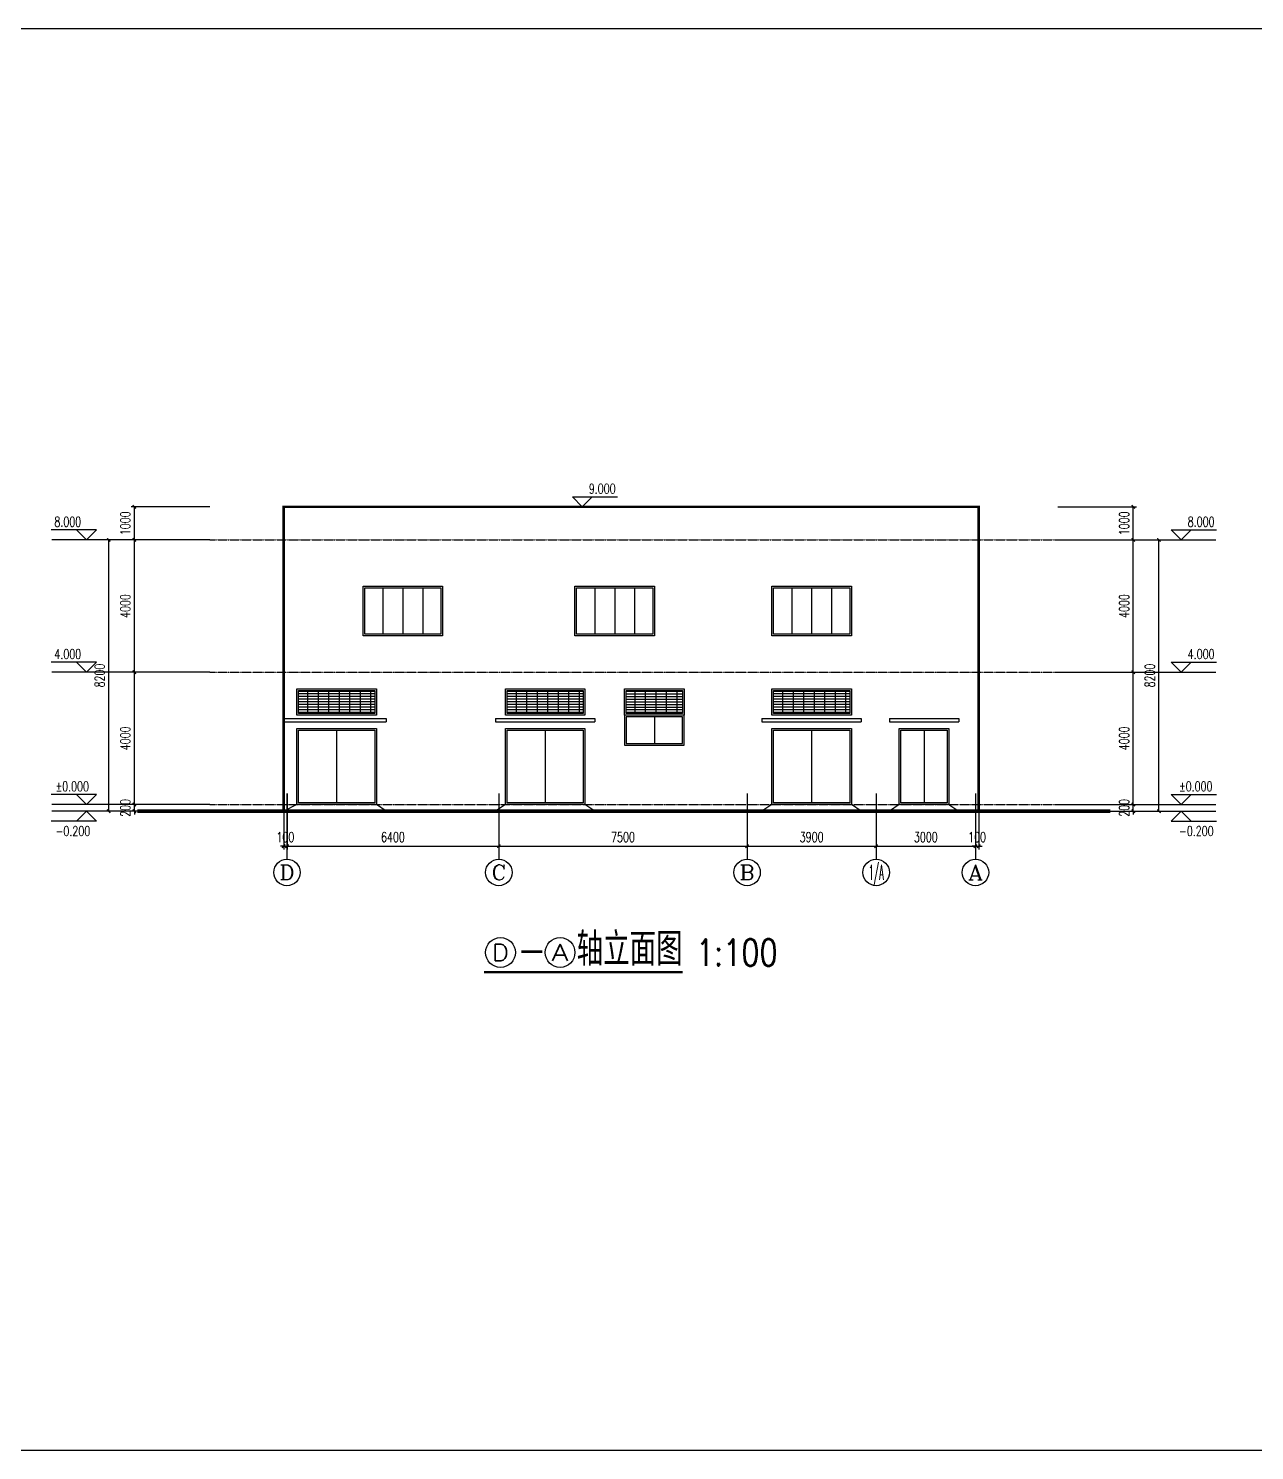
# Model space of a CAD drawing. Extents: x 5827 to 252697, y -546879 to 4066219.
# Drawn here: x 169396 to 206438, y 4023229 to 4066219 of the extents above; entities that cross this region are included whole.
import ezdxf
from ezdxf.enums import TextEntityAlignment as Align

# ---------------------------------------------------------------- set-up
doc = ezdxf.new("R2010")
doc.units = 0
doc.header["$MEASUREMENT"] = 0
doc.linetypes.add('DOTE', pattern=[2.42, 2, -0.2, 0.02, -0.2])
for name, color, linetype in [('AXIS', 3, 'Continuous'), ('AXIS_TEXT', 7, 'Continuous'), ('DIM_ELEV', 3, 'Continuous'), ('DIM_SYMB', 3, 'Continuous'), ('DOTE', 1, 'DOTE'), ('PUB_DIM', 3, 'Continuous'), ('PUB_HATCH', 8, 'Continuous'), ('PUB_TEXT', 7, 'Continuous'), ('立面', 40, 'Continuous')]:
    doc.layers.add(name, color=color, linetype=linetype)
doc.styles.add('_HZTXT', font='TXT', dxfattribs={"width": 0.8, "bigfont": 'HZTXT'})
doc.styles.add('_TCH_AXIS', font='COMPLEX', dxfattribs={"bigfont": 'GBCBIG'})
doc.styles.add('_TCH_DIM', font='SIMPLEX', dxfattribs={"bigfont": 'GBCBIG'})
doc.styles.add('_TCH_DIM_T3', font='SIMPLEX', dxfattribs={"width": 0.705882, "bigfont": 'GBCBIG'})
doc.styles.add('COMPLEX', font='COMPLEX')
doc.dimstyles.new('_TCH_ARCH&&100', dxfattribs={"dimtxt": 297.5, "dimasz": 100, "dimexe": 100, "dimexo": 0, "dimgap": 126.25, "dimtad": 1, "dimdec": 0, "dimzin": 0, "dimdsep": 46, "dimtxsty": '_TCH_DIM_T3', "dimblk": 'ARCHTICK', "dimcen": 0.09, "dimclrt": 7, "dimazin": 2, "dimtfac": 1, "dimtdec": 0, "dimtix": 1, "dimtmove": 2, "dimatfit": 3, "dimfxl": 0, "dimtolj": 1, "dimtzin": 0, "dimarcsym": 0})

# ---------------------------------------------------------------- blocks, each defined once
blk = doc.blocks.new('_ArchTick')
at = {"color": 0, "linetype": 'ByBlock', "const_width": 0.4}
blk.add_lwpolyline([(-0.5, -0.5), (0.5, 0.5)], dxfattribs=at)
blk = doc.blocks.new('*D21')
at = {"layer": 'AXIS', "color": 0, "lineweight": -2, "transparency": 16777216}
for p, q in [((198007, 4043090), (198007, 4041399)), ((198107, 4043090), (198107, 4041399)), ((198007, 4041499), (197907, 4041499)), ((198007, 4041499), (198107, 4041499)), ((198107, 4041499), (198207, 4041499))]:
    blk.add_line(p, q, dxfattribs=at)
at = {"layer": 'Defpoints', "color": 0, "transparency": 16777216}
for p in [(198007, 4043090), (198107, 4043090), (198107, 4041499)]:
    blk.add_point(p, dxfattribs=at)
at = {"layer": 'AXIS', "color": 0, "lineweight": -2, "transparency": 16777216, "xscale": 100, "yscale": 100, "zscale": 100}
blk.add_blockref('_ArchTick', (198007, 4041499), dxfattribs=at)
at = {"layer": 'AXIS', "color": 0, "lineweight": -2, "transparency": 16777216, "xscale": 100, "yscale": 100, "zscale": 100, "rotation": 180}
blk.add_blockref('_ArchTick', (198107, 4041499), dxfattribs=at)
at = {"layer": 'AXIS', "color": 7, "transparency": 16777216, "insert": (198057, 4041774), "char_height": 297.5, "attachment_point": 5, "style": '_TCH_DIM_T3'}
blk.add_mtext('\\A1;100', dxfattribs=at)
blk = doc.blocks.new('*D22')
at = {"layer": 'AXIS', "color": 0, "lineweight": -2, "transparency": 16777216}
for p, q in [((195007, 4043090), (195007, 4041399)), ((198007, 4043090), (198007, 4041399)), ((195007, 4041499), (198007, 4041499))]:
    blk.add_line(p, q, dxfattribs=at)
at = {"layer": 'Defpoints', "color": 0, "transparency": 16777216}
for p in [(195007, 4043090), (198007, 4043090), (198007, 4041499)]:
    blk.add_point(p, dxfattribs=at)
at = {"layer": 'AXIS', "color": 0, "lineweight": -2, "transparency": 16777216, "xscale": 100, "yscale": 100, "zscale": 100, "rotation": 180}
blk.add_blockref('_ArchTick', (195007, 4041499), dxfattribs=at)
at = {"layer": 'AXIS', "color": 0, "lineweight": -2, "transparency": 16777216, "xscale": 100, "yscale": 100, "zscale": 100}
blk.add_blockref('_ArchTick', (198007, 4041499), dxfattribs=at)
at = {"layer": 'AXIS', "color": 7, "transparency": 16777216, "insert": (196507, 4041774), "char_height": 297.5, "attachment_point": 5, "style": '_TCH_DIM_T3'}
blk.add_mtext('\\A1;3000', dxfattribs=at)
blk = doc.blocks.new('*D23')
at = {"layer": 'AXIS', "color": 0, "lineweight": -2, "transparency": 16777216}
for p, q in [((191107, 4043090), (191107, 4041399)), ((195007, 4043090), (195007, 4041399)), ((191107, 4041499), (195007, 4041499))]:
    blk.add_line(p, q, dxfattribs=at)
at = {"layer": 'Defpoints', "color": 0, "transparency": 16777216}
for p in [(191107, 4043090), (195007, 4043090), (195007, 4041499)]:
    blk.add_point(p, dxfattribs=at)
at = {"layer": 'AXIS', "color": 0, "lineweight": -2, "transparency": 16777216, "xscale": 100, "yscale": 100, "zscale": 100, "rotation": 180}
blk.add_blockref('_ArchTick', (191107, 4041499), dxfattribs=at)
at = {"layer": 'AXIS', "color": 0, "lineweight": -2, "transparency": 16777216, "xscale": 100, "yscale": 100, "zscale": 100}
blk.add_blockref('_ArchTick', (195007, 4041499), dxfattribs=at)
at = {"layer": 'AXIS', "color": 7, "transparency": 16777216, "insert": (193057, 4041774), "char_height": 297.5, "attachment_point": 5, "style": '_TCH_DIM_T3'}
blk.add_mtext('\\A1;3900', dxfattribs=at)
blk = doc.blocks.new('*D24')
at = {"layer": 'AXIS', "color": 0, "lineweight": -2, "transparency": 16777216}
for p, q in [((183607, 4043090), (183607, 4041399)), ((191107, 4043090), (191107, 4041399)), ((183607, 4041499), (191107, 4041499))]:
    blk.add_line(p, q, dxfattribs=at)
at = {"layer": 'Defpoints', "color": 0, "transparency": 16777216}
for p in [(183607, 4043090), (191107, 4043090), (191107, 4041499)]:
    blk.add_point(p, dxfattribs=at)
at = {"layer": 'AXIS', "color": 0, "lineweight": -2, "transparency": 16777216, "xscale": 100, "yscale": 100, "zscale": 100, "rotation": 180}
blk.add_blockref('_ArchTick', (183607, 4041499), dxfattribs=at)
at = {"layer": 'AXIS', "color": 0, "lineweight": -2, "transparency": 16777216, "xscale": 100, "yscale": 100, "zscale": 100}
blk.add_blockref('_ArchTick', (191107, 4041499), dxfattribs=at)
at = {"layer": 'AXIS', "color": 7, "transparency": 16777216, "insert": (187357, 4041774), "char_height": 297.5, "attachment_point": 5, "style": '_TCH_DIM_T3'}
blk.add_mtext('\\A1;7500', dxfattribs=at)
blk = doc.blocks.new('*D25')
at = {"layer": 'AXIS', "color": 0, "lineweight": -2, "transparency": 16777216}
for p, q in [((177207, 4043090), (177207, 4041399)), ((183607, 4043090), (183607, 4041399)), ((177207, 4041499), (183607, 4041499))]:
    blk.add_line(p, q, dxfattribs=at)
at = {"layer": 'Defpoints', "color": 0, "transparency": 16777216}
for p in [(177207, 4043090), (183607, 4043090), (183607, 4041499)]:
    blk.add_point(p, dxfattribs=at)
at = {"layer": 'AXIS', "color": 0, "lineweight": -2, "transparency": 16777216, "xscale": 100, "yscale": 100, "zscale": 100, "rotation": 180}
blk.add_blockref('_ArchTick', (177207, 4041499), dxfattribs=at)
at = {"layer": 'AXIS', "color": 0, "lineweight": -2, "transparency": 16777216, "xscale": 100, "yscale": 100, "zscale": 100}
blk.add_blockref('_ArchTick', (183607, 4041499), dxfattribs=at)
at = {"layer": 'AXIS', "color": 7, "transparency": 16777216, "insert": (180407, 4041774), "char_height": 297.5, "attachment_point": 5, "style": '_TCH_DIM_T3'}
blk.add_mtext('\\A1;6400', dxfattribs=at)
blk = doc.blocks.new('*D26')
at = {"layer": 'AXIS', "color": 0, "lineweight": -2, "transparency": 16777216}
for p, q in [((177107, 4043090), (177107, 4041399)), ((177207, 4043090), (177207, 4041399)), ((177107, 4041499), (177007, 4041499)), ((177107, 4041499), (177207, 4041499)), ((177207, 4041499), (177307, 4041499))]:
    blk.add_line(p, q, dxfattribs=at)
at = {"layer": 'Defpoints', "color": 0, "transparency": 16777216}
for p in [(177107, 4043090), (177207, 4043090), (177207, 4041499)]:
    blk.add_point(p, dxfattribs=at)
at = {"layer": 'AXIS', "color": 0, "lineweight": -2, "transparency": 16777216, "xscale": 100, "yscale": 100, "zscale": 100}
blk.add_blockref('_ArchTick', (177107, 4041499), dxfattribs=at)
at = {"layer": 'AXIS', "color": 0, "lineweight": -2, "transparency": 16777216, "xscale": 100, "yscale": 100, "zscale": 100, "rotation": 180}
blk.add_blockref('_ArchTick', (177207, 4041499), dxfattribs=at)
at = {"layer": 'AXIS', "color": 7, "transparency": 16777216, "insert": (177157, 4041774), "char_height": 297.5, "attachment_point": 5, "style": '_TCH_DIM_T3'}
blk.add_mtext('\\A1;100', dxfattribs=at)
blk = doc.blocks.new('*D27')
at = {"layer": 'Defpoints', "color": 0, "transparency": 16777216}
for p in [(171822, 4050758), (174880, 4050758), (174880, 4042558)]:
    blk.add_point(p, dxfattribs=at)
at = {"layer": 'PUB_DIM', "color": 0, "lineweight": -2, "transparency": 16777216}
for p, q in [((174880, 4050758), (171722, 4050758)), ((171822, 4042558), (171822, 4050758)), ((174880, 4042558), (171722, 4042558))]:
    blk.add_line(p, q, dxfattribs=at)
at = {"layer": 'PUB_DIM', "color": 0, "lineweight": -2, "transparency": 16777216, "xscale": 100, "yscale": 100, "zscale": 100}
for p, rotation in [((171822, 4050758), 90), ((171822, 4042558), 270)]:
    blk.add_blockref('_ArchTick', p, dxfattribs=dict(at, rotation=rotation))
at = {"layer": 'PUB_DIM', "color": 7, "transparency": 16777216, "insert": (171547, 4046658), "char_height": 297.5, "attachment_point": 5, "rotation": 90, "style": '_TCH_DIM_T3'}
blk.add_mtext('\\A1;8200', dxfattribs=at)
blk = doc.blocks.new('*D28')
at = {"layer": 'Defpoints', "color": 0, "transparency": 16777216}
for p in [(172596, 4051758), (174880, 4051758), (174880, 4050758)]:
    blk.add_point(p, dxfattribs=at)
at = {"layer": 'PUB_DIM', "color": 0, "lineweight": -2, "transparency": 16777216}
for p, q in [((174880, 4051758), (172496, 4051758)), ((172596, 4050758), (172596, 4051758)), ((174880, 4050758), (172496, 4050758))]:
    blk.add_line(p, q, dxfattribs=at)
at = {"layer": 'PUB_DIM', "color": 0, "lineweight": -2, "transparency": 16777216, "xscale": 100, "yscale": 100, "zscale": 100}
for p, rotation in [((172596, 4051758), 90), ((172596, 4050758), 270)]:
    blk.add_blockref('_ArchTick', p, dxfattribs=dict(at, rotation=rotation))
at = {"layer": 'PUB_DIM', "color": 7, "transparency": 16777216, "insert": (172321, 4051258), "char_height": 297.5, "attachment_point": 5, "rotation": 90, "style": '_TCH_DIM_T3'}
blk.add_mtext('\\A1;1000', dxfattribs=at)
blk = doc.blocks.new('*D29')
at = {"layer": 'Defpoints', "color": 0, "transparency": 16777216}
for p in [(172596, 4050758), (174880, 4050758), (174880, 4046758)]:
    blk.add_point(p, dxfattribs=at)
at = {"layer": 'PUB_DIM', "color": 0, "lineweight": -2, "transparency": 16777216}
for p, q in [((174880, 4050758), (172496, 4050758)), ((172596, 4046758), (172596, 4050758)), ((174880, 4046758), (172496, 4046758))]:
    blk.add_line(p, q, dxfattribs=at)
at = {"layer": 'PUB_DIM', "color": 0, "lineweight": -2, "transparency": 16777216, "xscale": 100, "yscale": 100, "zscale": 100}
for p, rotation in [((172596, 4050758), 90), ((172596, 4046758), 270)]:
    blk.add_blockref('_ArchTick', p, dxfattribs=dict(at, rotation=rotation))
at = {"layer": 'PUB_DIM', "color": 7, "transparency": 16777216, "insert": (172321, 4048758), "char_height": 297.5, "attachment_point": 5, "rotation": 90, "style": '_TCH_DIM_T3'}
blk.add_mtext('\\A1;4000', dxfattribs=at)
blk = doc.blocks.new('*D30')
at = {"layer": 'Defpoints', "color": 0, "transparency": 16777216}
for p in [(172596, 4046758), (174880, 4046758), (174880, 4042758)]:
    blk.add_point(p, dxfattribs=at)
at = {"layer": 'PUB_DIM', "color": 0, "lineweight": -2, "transparency": 16777216}
for p, q in [((174880, 4046758), (172496, 4046758)), ((172596, 4042758), (172596, 4046758)), ((174880, 4042758), (172496, 4042758))]:
    blk.add_line(p, q, dxfattribs=at)
at = {"layer": 'PUB_DIM', "color": 0, "lineweight": -2, "transparency": 16777216, "xscale": 100, "yscale": 100, "zscale": 100}
for p, rotation in [((172596, 4046758), 90), ((172596, 4042758), 270)]:
    blk.add_blockref('_ArchTick', p, dxfattribs=dict(at, rotation=rotation))
at = {"layer": 'PUB_DIM', "color": 7, "transparency": 16777216, "insert": (172321, 4044758), "char_height": 297.5, "attachment_point": 5, "rotation": 90, "style": '_TCH_DIM_T3'}
blk.add_mtext('\\A1;4000', dxfattribs=at)
blk = doc.blocks.new('*D31')
at = {"layer": 'Defpoints', "color": 0, "transparency": 16777216}
for p in [(172596, 4042758), (174880, 4042758), (174880, 4042558)]:
    blk.add_point(p, dxfattribs=at)
at = {"layer": 'PUB_DIM', "color": 0, "lineweight": -2, "transparency": 16777216}
for p, q in [((172596, 4042758), (172596, 4042858)), ((174880, 4042758), (172496, 4042758)), ((174880, 4042558), (172496, 4042558)), ((172596, 4042558), (172596, 4042758)), ((172596, 4042558), (172596, 4042458))]:
    blk.add_line(p, q, dxfattribs=at)
at = {"layer": 'PUB_DIM', "color": 0, "lineweight": -2, "transparency": 16777216, "xscale": 100, "yscale": 100, "zscale": 100}
for p, rotation in [((172596, 4042758), 270), ((172596, 4042558), 90)]:
    blk.add_blockref('_ArchTick', p, dxfattribs=dict(at, rotation=rotation))
at = {"layer": 'PUB_DIM', "color": 7, "transparency": 16777216, "insert": (172321, 4042658), "char_height": 297.5, "attachment_point": 5, "rotation": 90, "style": '_TCH_DIM_T3'}
blk.add_mtext('\\A1;200', dxfattribs=at)
blk = doc.blocks.new('*D32')
at = {"layer": 'Defpoints', "color": 0, "transparency": 16777216}
for p in [(200492, 4050758), (203550, 4050758), (200492, 4042558)]:
    blk.add_point(p, dxfattribs=at)
at = {"layer": 'PUB_DIM', "color": 0, "lineweight": -2, "transparency": 16777216}
for p, q in [((200492, 4050758), (203650, 4050758)), ((203550, 4042558), (203550, 4050758)), ((200492, 4042558), (203650, 4042558))]:
    blk.add_line(p, q, dxfattribs=at)
at = {"layer": 'PUB_DIM', "color": 0, "lineweight": -2, "transparency": 16777216, "xscale": 100, "yscale": 100, "zscale": 100}
for p, rotation in [((203550, 4050758), 90), ((203550, 4042558), 270)]:
    blk.add_blockref('_ArchTick', p, dxfattribs=dict(at, rotation=rotation))
at = {"layer": 'PUB_DIM', "color": 7, "transparency": 16777216, "insert": (203275, 4046658), "char_height": 297.5, "attachment_point": 5, "rotation": 90, "style": '_TCH_DIM_T3'}
blk.add_mtext('\\A1;8200', dxfattribs=at)
blk = doc.blocks.new('*D33')
at = {"layer": 'Defpoints', "color": 0, "transparency": 16777216}
for p in [(200492, 4051758), (202775, 4051758), (200492, 4050758)]:
    blk.add_point(p, dxfattribs=at)
at = {"layer": 'PUB_DIM', "color": 0, "lineweight": -2, "transparency": 16777216}
for p, q in [((200492, 4051758), (202875, 4051758)), ((202775, 4050758), (202775, 4051758)), ((200492, 4050758), (202875, 4050758))]:
    blk.add_line(p, q, dxfattribs=at)
at = {"layer": 'PUB_DIM', "color": 0, "lineweight": -2, "transparency": 16777216, "xscale": 100, "yscale": 100, "zscale": 100}
for p, rotation in [((202775, 4051758), 90), ((202775, 4050758), 270)]:
    blk.add_blockref('_ArchTick', p, dxfattribs=dict(at, rotation=rotation))
at = {"layer": 'PUB_DIM', "color": 7, "transparency": 16777216, "insert": (202500, 4051258), "char_height": 297.5, "attachment_point": 5, "rotation": 90, "style": '_TCH_DIM_T3'}
blk.add_mtext('\\A1;1000', dxfattribs=at)
blk = doc.blocks.new('*D34')
at = {"layer": 'Defpoints', "color": 0, "transparency": 16777216}
for p in [(200492, 4050758), (202775, 4050758), (200492, 4046758)]:
    blk.add_point(p, dxfattribs=at)
at = {"layer": 'PUB_DIM', "color": 0, "lineweight": -2, "transparency": 16777216}
for p, q in [((200492, 4050758), (202875, 4050758)), ((202775, 4046758), (202775, 4050758)), ((200492, 4046758), (202875, 4046758))]:
    blk.add_line(p, q, dxfattribs=at)
at = {"layer": 'PUB_DIM', "color": 0, "lineweight": -2, "transparency": 16777216, "xscale": 100, "yscale": 100, "zscale": 100}
for p, rotation in [((202775, 4050758), 90), ((202775, 4046758), 270)]:
    blk.add_blockref('_ArchTick', p, dxfattribs=dict(at, rotation=rotation))
at = {"layer": 'PUB_DIM', "color": 7, "transparency": 16777216, "insert": (202500, 4048758), "char_height": 297.5, "attachment_point": 5, "rotation": 90, "style": '_TCH_DIM_T3'}
blk.add_mtext('\\A1;4000', dxfattribs=at)
blk = doc.blocks.new('*D35')
at = {"layer": 'Defpoints', "color": 0, "transparency": 16777216}
for p in [(200492, 4046758), (202775, 4046758), (200492, 4042758)]:
    blk.add_point(p, dxfattribs=at)
at = {"layer": 'PUB_DIM', "color": 0, "lineweight": -2, "transparency": 16777216}
for p, q in [((200492, 4046758), (202875, 4046758)), ((202775, 4042758), (202775, 4046758)), ((200492, 4042758), (202875, 4042758))]:
    blk.add_line(p, q, dxfattribs=at)
at = {"layer": 'PUB_DIM', "color": 0, "lineweight": -2, "transparency": 16777216, "xscale": 100, "yscale": 100, "zscale": 100}
for p, rotation in [((202775, 4046758), 90), ((202775, 4042758), 270)]:
    blk.add_blockref('_ArchTick', p, dxfattribs=dict(at, rotation=rotation))
at = {"layer": 'PUB_DIM', "color": 7, "transparency": 16777216, "insert": (202500, 4044758), "char_height": 297.5, "attachment_point": 5, "rotation": 90, "style": '_TCH_DIM_T3'}
blk.add_mtext('\\A1;4000', dxfattribs=at)
blk = doc.blocks.new('*D36')
at = {"layer": 'Defpoints', "color": 0, "transparency": 16777216}
for p in [(200492, 4042758), (200492, 4042558), (202775, 4042758)]:
    blk.add_point(p, dxfattribs=at)
at = {"layer": 'PUB_DIM', "color": 0, "lineweight": -2, "transparency": 16777216}
for p, q in [((202775, 4042758), (202775, 4042858)), ((200492, 4042758), (202875, 4042758)), ((200492, 4042558), (202875, 4042558)), ((202775, 4042558), (202775, 4042758)), ((202775, 4042558), (202775, 4042458))]:
    blk.add_line(p, q, dxfattribs=at)
at = {"layer": 'PUB_DIM', "color": 0, "lineweight": -2, "transparency": 16777216, "xscale": 100, "yscale": 100, "zscale": 100}
for p, rotation in [((202775, 4042758), 270), ((202775, 4042558), 90)]:
    blk.add_blockref('_ArchTick', p, dxfattribs=dict(at, rotation=rotation))
at = {"layer": 'PUB_DIM', "color": 7, "transparency": 16777216, "insert": (202500, 4042658), "char_height": 297.5, "attachment_point": 5, "rotation": 90, "style": '_TCH_DIM_T3'}
blk.add_mtext('\\A1;200', dxfattribs=at)
blk = doc.blocks.new('_AXISO')
blk.add_circle((0, 0), 0.5)
at = {"layer": 'AXIS_TEXT', "style": 'COMPLEX', "width": 1.041667}
blk.add_attdef('A', text='', height=0.56, dxfattribs=at).set_placement((-0.25, -0.28), (0.25, -0.28), align=Align.FIT)

msp = doc.modelspace()

# ---------------------------------------------------------------- hatches: boundary and pattern name
at = {"layer": 'PUB_HATCH'}
h = msp.add_hatch(dxfattribs=at)
h.set_pattern_fill('GRATE', color=256, scale=100, style=0)
h.set_pattern_definition([(0, (225462.08, 4071033.99), (0, 79.375), []), (90, (225462.08, 4071034), (-317.5, 2e-14), [])])
h.paths.add_polyline_path([(179856.833, 4045507.69), (179856.833, 4046207.69), (177556.833, 4046207.69), (177556.833, 4045507.69)])
h = msp.add_hatch(dxfattribs=at)
h.set_pattern_fill('GRATE', color=256, scale=100, style=0)
h.set_pattern_definition([(0, (231762.08, 4071033.99), (0, 79.375), []), (90, (231762.08, 4071034), (-317.5, 2e-14), [])])
h.paths.add_polyline_path([(186156.833, 4045507.69), (186156.833, 4046207.69), (183856.833, 4046207.69), (183856.833, 4045507.69)])
h = msp.add_hatch(dxfattribs=at)
h.set_pattern_fill('GRATE', color=256, scale=100, style=0)
h.set_pattern_definition([(0, (103586.16, 4223585.43), (0, 79.375), []), (90, (103586.16, 4223585.43), (-317.5, 2e-14), [])])
h.paths.add_polyline_path([(189156.833, 4045507.69), (189156.833, 4046207.69), (187456.833, 4046207.69), (187456.833, 4045507.69)])
h = msp.add_hatch(dxfattribs=at)
h.set_pattern_fill('GRATE', color=256, scale=100, style=0)
h.set_pattern_definition([(0, (239812.08, 4071033.99), (0, 79.375), []), (90, (239812.08, 4071034), (-317.5, 2e-14), [])])
h.paths.add_polyline_path([(194206.833, 4045507.69), (194206.833, 4046207.69), (191906.833, 4046207.69), (191906.833, 4045507.69)])

# ---------------------------------------------------------------- linework, layer by layer
at = {"color": 142, "linetype": 'Continuous'}
for p, q in [((180106.833, 4049307.69), (180106.833, 4047907.69)), ((180706.833, 4049307.69), (180706.833, 4047907.69)), ((181306.833, 4049307.69), (181306.833, 4047907.69)), ((186506.833, 4049307.69), (186506.833, 4047907.69)), ((187106.833, 4049307.69), (187106.833, 4047907.69)), ((187706.833, 4049307.69), (187706.833, 4047907.69)), ((192456.833, 4049307.69), (192456.833, 4047907.69)), ((193056.833, 4049307.69), (193056.833, 4047907.69)), ((193656.833, 4049307.69), (193656.833, 4047907.69)), ((188306.833, 4045407.69), (188306.833, 4044607.69)), ((178706.833, 4045007.69), (178706.833, 4042807.69)), ((185006.833, 4045007.69), (185006.833, 4042807.69)), ((193056.833, 4045007.69), (193056.833, 4042807.69)), ((196456.833, 4045007.69), (196456.833, 4042807.69))]:
    msp.add_line(p, q, dxfattribs=at)
msp.add_lwpolyline([(39018.805, 4066219.231), (252696.661, 4066219.231), (252696.661, 4023229.388), (39018.805, 4023229.388)], close=True)
for points in [[(181856.833, 4047907.69), (179556.833, 4047907.69), (179556.833, 4049307.69), (181856.833, 4049307.69)], [(188256.833, 4047907.69), (185956.833, 4047907.69), (185956.833, 4049307.69), (188256.833, 4049307.69)], [(194206.833, 4047907.69), (191906.833, 4047907.69), (191906.833, 4049307.69), (194206.833, 4049307.69)], [(177556.833, 4045507.69), (177556.833, 4046207.69), (179856.833, 4046207.69), (179856.833, 4045507.69)], [(183856.833, 4045507.69), (183856.833, 4046207.69), (186156.833, 4046207.69), (186156.833, 4045507.69)], [(187456.833, 4045507.69), (187456.833, 4046207.69), (189156.833, 4046207.69), (189156.833, 4045507.69)], [(191906.833, 4045507.69), (191906.833, 4046207.69), (194206.833, 4046207.69), (194206.833, 4045507.69)], [(187456.833, 4044607.69), (189156.833, 4044607.69), (189156.833, 4045407.69), (187456.833, 4045407.69)], [(177556.833, 4042807.69), (177556.833, 4045007.69), (179856.833, 4045007.69), (179856.833, 4042807.69)], [(183856.833, 4042807.69), (183856.833, 4045007.69), (186156.833, 4045007.69), (186156.833, 4042807.69)], [(191906.833, 4042807.69), (191906.833, 4045007.69), (194206.833, 4045007.69), (194206.833, 4042807.69)], [(195756.833, 4042807.69), (195756.833, 4045007.69), (197156.833, 4045007.69), (197156.833, 4042807.69)]]:
    msp.add_lwpolyline(points, close=True, dxfattribs=at)
at = {"layer": 'AXIS'}
for p, q in [((177206.833, 4043089.622), (177206.833, 4041104.668)), ((183606.833, 4043089.622), (183606.833, 4041104.668)), ((191106.833, 4043089.622), (191106.833, 4041104.668)), ((195006.833, 4043089.622), (195006.833, 4041104.668)), ((198006.833, 4043089.622), (198006.833, 4041104.668))]:
    msp.add_line(p, q, dxfattribs=at)
at = {"layer": 'DIM_ELEV'}
for p, q in [((186128.813, 4051757.69), (185828.813, 4052057.69)), ((185828.813, 4052057.69), (187195.835, 4052057.69)), ((186128.813, 4051757.69), (186428.813, 4052057.69)), ((171449.326, 4051057.69), (170082.304, 4051057.69)), ((171149.326, 4050757.69), (170849.326, 4051057.69)), ((171149.326, 4050757.69), (171449.326, 4051057.69)), ((204222.404, 4050757.69), (203922.404, 4051057.69)), ((203922.404, 4051057.69), (205289.426, 4051057.69)), ((204222.404, 4050757.69), (204522.404, 4051057.69)), ((174879.775, 4050757.69), (170098.543, 4050757.69)), ((200491.955, 4050757.69), (205273.187, 4050757.69)), ((171449.326, 4047057.69), (170082.304, 4047057.69)), ((174879.775, 4046757.69), (170098.543, 4046757.69)), ((171149.326, 4046757.69), (170849.326, 4047057.69)), ((171149.326, 4046757.69), (171449.326, 4047057.69)), ((200491.955, 4046757.69), (205273.187, 4046757.69)), ((204222.404, 4046757.69), (203922.404, 4047057.69)), ((203922.404, 4047057.69), (205289.426, 4047057.69)), ((204222.404, 4046757.69), (204522.404, 4047057.69)), ((171449.326, 4043057.69), (170082.304, 4043057.69)), ((171149.326, 4042757.69), (170849.326, 4043057.69)), ((171149.326, 4042757.69), (171449.326, 4043057.69)), ((204222.404, 4042757.69), (203922.404, 4043057.69)), ((203922.404, 4043057.69), (205289.426, 4043057.69)), ((204222.404, 4042757.69), (204522.404, 4043057.69)), ((174879.775, 4042757.69), (170098.543, 4042757.69)), ((174879.775, 4042557.69), (170098.543, 4042557.69)), ((171149.326, 4042557.69), (170849.326, 4042257.69)), ((171149.326, 4042557.69), (171449.326, 4042257.69)), ((200491.955, 4042757.69), (205273.187, 4042757.69)), ((200491.955, 4042557.69), (205273.187, 4042557.69)), ((204222.404, 4042557.69), (203922.404, 4042257.69)), ((204222.404, 4042557.69), (204522.404, 4042257.69)), ((171449.326, 4042257.69), (170082.304, 4042257.69)), ((203922.404, 4042257.69), (205289.426, 4042257.69))]:
    msp.add_line(p, q, dxfattribs=at)
at = {"layer": 'DIM_SYMB', "const_width": 70}
msp.add_lwpolyline([(183157.076, 4037695.302), (189161.801, 4037695.302)], dxfattribs=at)
at = {"layer": 'DOTE', "linetype": 'DOTE'}
for p, q in [((174879.775, 4050757.69), (200491.955, 4050757.69)), ((174879.775, 4046757.69), (200491.955, 4046757.69)), ((174879.775, 4042757.69), (200491.955, 4042757.69))]:
    msp.add_line(p, q, dxfattribs=at)
at = {"layer": 'PUB_TEXT'}
for centre in [(183657.076, 4038285.302), (185457.076, 4038285.302)]:
    msp.add_circle(centre, 450, dxfattribs=at)
at = {"layer": '立面'}
for p, q in [((177106.833, 4051757.69), (177106.833, 4042557.69)), ((177106.833, 4051757.69), (198106.833, 4051757.69)), ((198106.833, 4051757.69), (198106.833, 4042557.69)), ((177106.833, 4045357.69), (180206.833, 4045357.69)), ((180206.833, 4045357.69), (180206.833, 4045257.69)), ((183506.833, 4045357.69), (183506.833, 4045257.69)), ((183506.833, 4045357.69), (186506.833, 4045357.69)), ((186506.833, 4045357.69), (186506.833, 4045257.69)), ((191556.833, 4045357.69), (191556.833, 4045257.69)), ((191556.833, 4045357.69), (194556.833, 4045357.69)), ((194556.833, 4045357.69), (194556.833, 4045257.69)), ((195406.833, 4045357.69), (195406.833, 4045257.69)), ((195406.833, 4045357.69), (197506.833, 4045357.69)), ((197506.833, 4045357.69), (197506.833, 4045257.69)), ((177106.833, 4045257.69), (180206.833, 4045257.69)), ((183506.833, 4045257.69), (186506.833, 4045257.69)), ((191556.833, 4045257.69), (194556.833, 4045257.69)), ((195406.833, 4045257.69), (197506.833, 4045257.69)), ((172689.089, 4042557.69), (202086.597, 4042557.69)), ((177506.833, 4042757.69), (177106.833, 4042557.69)), ((179906.833, 4042757.69), (177506.833, 4042757.69)), ((180206.833, 4042557.69), (179906.833, 4042757.69)), ((183806.833, 4042757.69), (183506.833, 4042557.69)), ((186206.833, 4042757.69), (183806.833, 4042757.69)), ((186506.833, 4042557.69), (186206.833, 4042757.69)), ((191856.833, 4042757.69), (191556.833, 4042557.69)), ((194256.833, 4042757.69), (191856.833, 4042757.69)), ((194556.833, 4042557.69), (194256.833, 4042757.69)), ((195706.833, 4042757.69), (195406.833, 4042557.69)), ((197206.833, 4042757.69), (195706.833, 4042757.69)), ((197206.833, 4042757.69), (197506.833, 4042557.69))]:
    msp.add_line(p, q, dxfattribs=at)
for points, const_width in [([(177106.833, 4042557.69), (177106.833, 4051757.69), (198106.833, 4051757.69), (198106.833, 4042557.69)], 80), ([(202086.597, 4042557.69), (172689.089, 4042557.69)], 120)]:
    msp.add_lwpolyline(points, dxfattribs=dict(at, const_width=const_width))
for points in [[(181906.833, 4047857.69), (179506.833, 4047857.69), (179506.833, 4049357.69), (181906.833, 4049357.69), (181906.833, 4047857.69)], [(188306.833, 4047857.69), (185906.833, 4047857.69), (185906.833, 4049357.69), (188306.833, 4049357.69), (188306.833, 4047857.69)], [(194256.833, 4047857.69), (191856.833, 4047857.69), (191856.833, 4049357.69), (194256.833, 4049357.69), (194256.833, 4047857.69)], [(177506.833, 4045457.69), (177506.833, 4046257.69), (179906.833, 4046257.69), (179906.833, 4045457.69), (177506.833, 4045457.69)], [(183806.833, 4045457.69), (183806.833, 4046257.69), (186206.833, 4046257.69), (186206.833, 4045457.69), (183806.833, 4045457.69)], [(187406.833, 4045457.69), (187406.833, 4046257.69), (189206.833, 4046257.69), (189206.833, 4045457.69), (187406.833, 4045457.69)], [(191856.833, 4045457.69), (191856.833, 4046257.69), (194256.833, 4046257.69), (194256.833, 4045457.69), (191856.833, 4045457.69)], [(187406.833, 4044557.69), (189206.833, 4044557.69), (189206.833, 4045457.69), (187406.833, 4045457.69), (187406.833, 4044557.69)], [(177506.833, 4042757.69), (177506.833, 4045057.69), (179906.833, 4045057.69), (179906.833, 4042757.69), (177506.833, 4042757.69)], [(183806.833, 4042757.69), (183806.833, 4045057.69), (186206.833, 4045057.69), (186206.833, 4042757.69), (183806.833, 4042757.69)], [(191856.833, 4042757.69), (191856.833, 4045057.69), (194256.833, 4045057.69), (194256.833, 4042757.69), (191856.833, 4042757.69)], [(195706.833, 4042757.69), (195706.833, 4045057.69), (197206.833, 4045057.69), (197206.833, 4042757.69), (195706.833, 4042757.69)]]:
    msp.add_lwpolyline(points, dxfattribs=at)

# ---------------------------------------------------------------- block references
at = {"layer": 'AXIS'}
ref = msp.add_blockref('_AXISO', (177206.833, 4040704.668), dxfattribs=dict(at, xscale=800, yscale=800, zscale=800))
ref.add_attrib('A', 'D', dxfattribs={"layer": 'AXIS_TEXT', "height": 452.548, "style": '_TCH_AXIS', "width": 1.235294}).set_placement((176980.559, 4040478.394), (177433.107, 4040478.394), align=Align.FIT)
ref = msp.add_blockref('_AXISO', (183606.833, 4040704.668), dxfattribs=dict(at, xscale=800, yscale=800, zscale=800))
ref.add_attrib('A', 'C', dxfattribs={"layer": 'AXIS_TEXT', "height": 452.548, "style": '_TCH_AXIS', "width": 1.4}).set_placement((183380.559, 4040478.394), (183833.107, 4040478.394), align=Align.FIT)
ref = msp.add_blockref('_AXISO', (191106.833, 4040704.668), dxfattribs=dict(at, xscale=800, yscale=800, zscale=800))
ref.add_attrib('A', 'B', dxfattribs={"layer": 'AXIS_TEXT', "height": 452.548, "style": '_TCH_AXIS', "width": 1.235294}).set_placement((190880.559, 4040478.394), (191333.107, 4040478.394), align=Align.FIT)
ref = msp.add_blockref('_AXISO', (195006.833, 4040704.668), dxfattribs=dict(at, xscale=800, yscale=800, zscale=800))
ref.add_attrib('A', '1/A', dxfattribs={"layer": 'AXIS_TEXT', "height": 452.5483, "style": '_TCH_AXIS', "width": 0.381818}).set_placement((194780.559, 4040478.394), (195233.107, 4040478.394), align=Align.FIT)
ref = msp.add_blockref('_AXISO', (198006.833, 4040704.668), dxfattribs=dict(at, xscale=800, yscale=800, zscale=800))
ref.add_attrib('A', 'A', dxfattribs={"layer": 'AXIS_TEXT', "height": 452.548, "style": '_TCH_AXIS', "width": 1.166667}).set_placement((197780.559, 4040478.394), (198233.107, 4040478.394), align=Align.FIT)

# ---------------------------------------------------------------- texts
at = {"layer": 'PUB_TEXT'}
for s, height, style, width, p in [('9.000', 297.5, '_TCH_DIM', 0.705882, (186325.835, 4052157.79)), ('8.000', 297.5, '_TCH_DIM', 0.705882, (170178.304, 4051157.79)), ('8.000', 297.5, '_TCH_DIM', 0.705882, (204419.426, 4051157.79)), ('4.000', 297.5, '_TCH_DIM', 0.705882, (170178.304, 4047157.79)), ('4.000', 297.5, '_TCH_DIM', 0.705882, (204419.426, 4047157.79)), ('%%P0.000', 297.5, '_TCH_DIM', 0.705882, (170217.304, 4043157.79)), ('%%P0.000', 297.5, '_TCH_DIM', 0.705882, (204159.426, 4043157.79)), ('-0.200', 297.5, '_TCH_DIM', 0.705882, (170217.304, 4041807.59)), ('-0.200', 297.5, '_TCH_DIM', 0.705882, (204159.426, 4041807.59)), ('轴立面图', 1000, '_HZTXT', 0.8, (185957.076, 4037885.302)), ('1:100', 800, '_HZTXT', 0.8, (189561.801, 4037885.302)), ('-', 1000, '_HZTXT', 0.8, (184157.076, 4037885.302))]:
    msp.add_text(s, height=height, dxfattribs=dict(at, style=style, width=width)).set_placement(p)
at = {"layer": 'PUB_TEXT', "style": '_HZTXT', "width": 1.875}
for s, p, p2 in [('D', (183402.518, 4038030.743), (183911.635, 4038030.743)), ('A', (185202.518, 4038030.743), (185711.635, 4038030.743))]:
    msp.add_text(s, height=509.117, dxfattribs=at).set_placement(p, p2, align=Align.FIT)

# ---------------------------------------------------------------- dimensions: what is measured, and where the dimension line sits
at = {"layer": 'AXIS'}
for p1, p2, picture, middle in [((177106.833, 4043089.622), (177206.833, 4043089.622), '*D26', (177156.833, 4041773.711)), ((177206.833, 4043089.622), (183606.833, 4043089.622), '*D25', (180406.833, 4041773.711)), ((183606.833, 4043089.622), (191106.833, 4043089.622), '*D24', (187356.833, 4041773.711)), ((191106.833, 4043089.622), (195006.833, 4043089.622), '*D23', (193056.833, 4041773.711)), ((195006.833, 4043089.622), (198006.833, 4043089.622), '*D22', (196506.833, 4041773.711)), ((198006.833, 4043089.622), (198106.833, 4043089.622), '*D21', (198056.833, 4041773.711))]:
    dim = msp.add_aligned_dim(p1=p1, p2=p2, distance=-1590.912, dimstyle='_TCH_ARCH&&100', dxfattribs=at)
    dim.commit()
    dim.dimension.update_dxf_attribs({"geometry": picture, "text_midpoint": middle})
at = {"layer": 'PUB_DIM'}
for p1, p2, distance, picture, middle in [((174879.775, 4050757.69), (174879.775, 4051757.69), 2283.298, '*D28', (172321.476, 4051257.69)), ((200491.955, 4050757.69), (200491.955, 4051757.69), -2283.298, '*D33', (202500.254, 4051257.69)), ((174879.775, 4042557.69), (174879.775, 4050757.69), 3058.015, '*D27', (171546.759, 4046657.69)), ((174879.775, 4046757.69), (174879.775, 4050757.69), 2283.298, '*D29', (172321.476, 4048757.69)), ((200491.955, 4042557.69), (200491.955, 4050757.69), -3058.015, '*D32', (203274.97, 4046657.69)), ((200491.955, 4046757.69), (200491.955, 4050757.69), -2283.298, '*D34', (202500.254, 4048757.69)), ((174879.775, 4042757.69), (174879.775, 4046757.69), 2283.298, '*D30', (172321.476, 4044757.69)), ((200491.955, 4042757.69), (200491.955, 4046757.69), -2283.298, '*D35', (202500.254, 4044757.69)), ((174879.775, 4042557.69), (174879.775, 4042757.69), 2283.298, '*D31', (172321.476, 4042657.69)), ((200491.955, 4042557.69), (200491.955, 4042757.69), -2283.298, '*D36', (202500.254, 4042657.69))]:
    dim = msp.add_aligned_dim(p1=p1, p2=p2, distance=distance, dimstyle='_TCH_ARCH&&100', dxfattribs=at)
    dim.commit()
    dim.dimension.update_dxf_attribs({"geometry": picture, "text_midpoint": middle})

doc.saveas('drawing.dxf')
